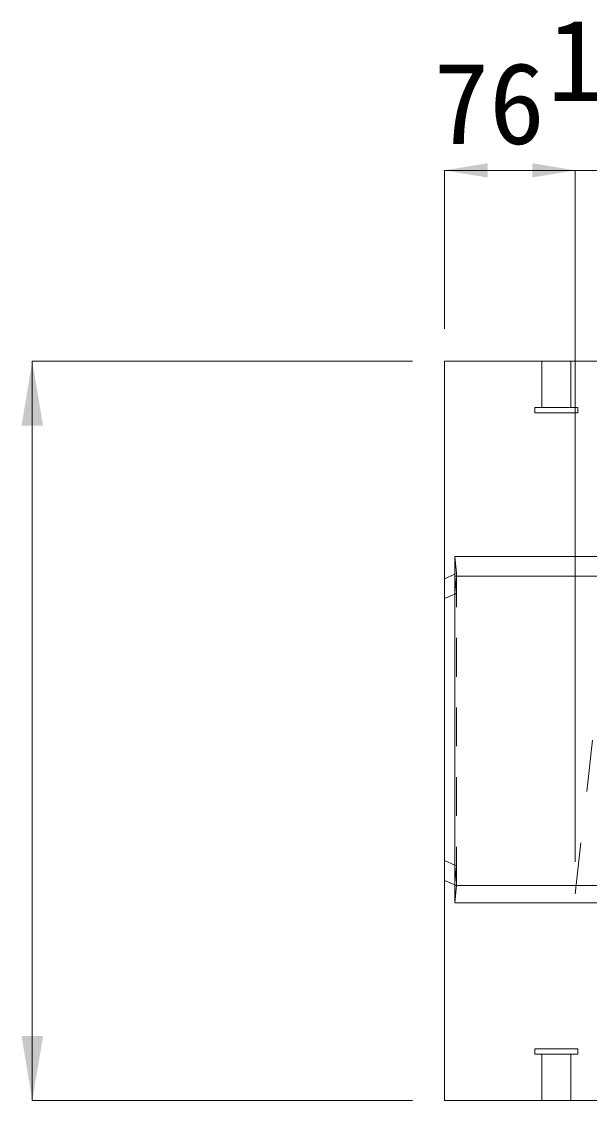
# Model space of a CAD drawing. Units: millimetres at full size. Extents: x -36174 to -11409, y 24892 to 47415.
# Drawn here: x -33189 to -32859, y 36842 to 37469 of the extents above; entities that cross this region are included whole.
import ezdxf
from ezdxf.enums import TextEntityAlignment as Align

# ---------------------------------------------------------------- set-up
doc = ezdxf.new("R2010")
doc.units = ezdxf.units.MM
doc.header["$LTSCALE"] = 30
doc.linetypes.add('USER1', pattern=[1.35, 0.75, -0.6])
doc.linetypes.add('USER2', pattern=[2, 1, -1])
for name, color, linetype, lineweight in [('側溝・本体', 7, 'Continuous', 9), ('寸法線', 7, 'Continuous', 9), ('本体', 2, 'Continuous', 20), ('ｲﾝｻｰﾄ', 3, 'USER1', 9)]:
    doc.layers.add(name, color=color, linetype=linetype, lineweight=lineweight)
doc.styles.add('ＭＳ ゴシック', font='')
doc.styles.get('ＭＳ ゴシック').set_extended_font_data('MS Gothic')

# ---------------------------------------------------------------- blocks, each defined once
blk = doc.blocks.new('filled_arrow')
at = {"color": 0, "linetype": 'Continuous', "lineweight": -2}
blk.add_solid([(7.5, 1.25), (0, 0), (7.5, -1.25)], dxfattribs=at)

msp = doc.modelspace()

# ---------------------------------------------------------------- linework, layer by layer
at = {"layer": '側溝・本体'}
for p, q in [((-32937.08, 37158.36), (-31945.08, 37158.36)), ((-32943.08, 37145.37), (-32937.08, 37147.94)), ((-32937.08, 37146.86), (-31949.58, 37146.86)), ((-32943.08, 37133.87), (-32937.08, 37136.44)), ((-32943.08, 36981.36), (-32937.08, 36978.79)), ((-32943.08, 36969.86), (-32937.08, 36967.29)), ((-32937.08, 36966.86), (-32545.08, 36966.86)), ((-32937.08, 36956.86), (-31949.58, 36956.86))]:
    msp.add_line(p, q, dxfattribs=at)
at = {"layer": '側溝・本体', "lineweight": 5}
msp.add_line((-32937.08, 37158.36), (-32937.08, 36956.86), dxfattribs=at)
at = {"layer": '側溝・本体', "linetype": 'USER1', "lineweight": 5}
for p, q in [((-32937.08, 37158.36), (-32936.08, 37148.36)), ((-32937.08, 37147.94), (-32936.08, 37148.36)), ((-32937.08, 37146.86), (-32936.08, 37136.86)), ((-32936.08, 36966.86), (-32936.08, 37148.36)), ((-32937.08, 37136.44), (-32936.08, 37136.86)), ((-32937.08, 36978.79), (-32936.08, 36978.36)), ((-32937.08, 36968.36), (-32936.08, 36978.36)), ((-32937.08, 36967.29), (-32936.08, 36966.86)), ((-32937.08, 36956.86), (-32936.08, 36966.86))]:
    msp.add_line(p, q, dxfattribs=at)
at = {"layer": '側溝・本体', "linetype": 'USER2'}
msp.add_line((-32867.08, 36961.96), (-32852.08, 37096.05), dxfattribs=at)
at = {"layer": '寸法線'}
for p, q in [((-32943.08, 37382.89), (-32867.08, 37382.89)), ((-32943.08, 37290.61), (-32943.08, 37382.89)), ((-32917.08, 37382.89), (-32802.08, 37382.89)), ((-32867.08, 36980.71), (-32867.08, 37382.89)), ((-32867.08, 36980.71), (-32867.08, 37382.89)), ((-33182.94, 37271.86), (-33182.94, 36841.86)), ((-32961.83, 37271.86), (-33182.94, 37271.86)), ((-32961.83, 36841.86), (-33182.94, 36841.86))]:
    msp.add_line(p, q, dxfattribs=at)
at = {"layer": '本体'}
for p, q in [((-32943.08, 37271.86), (-31945.08, 37271.86)), ((-32943.08, 36841.86), (-32943.08, 37271.86)), ((-32943.08, 36841.86), (-31945.08, 36841.86))]:
    msp.add_line(p, q, dxfattribs=at)
at = {"layer": 'ｲﾝｻｰﾄ', "linetype": 'USER2'}
for p, q in [((-32886.58, 37271.86), (-32886.58, 37244.86)), ((-32869.58, 37271.86), (-32869.58, 37244.86)), ((-32890.58, 37244.86), (-32865.58, 37244.86)), ((-32890.58, 37244.86), (-32890.58, 37241.86)), ((-32890.58, 37241.86), (-32865.58, 37241.86)), ((-32865.58, 37244.86), (-32865.58, 37241.86)), ((-32890.58, 36868.86), (-32890.58, 36871.87)), ((-32890.58, 36871.87), (-32865.58, 36871.87)), ((-32865.58, 36868.86), (-32865.58, 36871.87)), ((-32890.58, 36868.86), (-32865.58, 36868.86)), ((-32886.58, 36841.86), (-32886.58, 36868.86)), ((-32869.58, 36841.86), (-32869.58, 36868.86))]:
    msp.add_line(p, q, dxfattribs=at)
at = {"layer": 'ｲﾝｻｰﾄ'}
for p, q in [((-32886.58, 37271.86), (-32869.58, 37271.86)), ((-32886.58, 36841.86), (-32869.58, 36841.86))]:
    msp.add_line(p, q, dxfattribs=at)

# ---------------------------------------------------------------- block references
at = {"layer": '寸法線', "xscale": 3.33, "yscale": 3.33}
msp.add_blockref('filled_arrow', (-32943.08, 37382.89), dxfattribs=at)
at = {"layer": '寸法線'}
for p, xscale, yscale, rotation in [((-32867.08, 37382.89), 3.33, 3.33, 180), ((-33182.94, 37271.86), 5, 5, 270), ((-33182.94, 36841.86), 5, 5, 90)]:
    msp.add_blockref('filled_arrow', p, dxfattribs=dict(at, xscale=xscale, yscale=yscale, rotation=rotation))

# ---------------------------------------------------------------- texts
at = {"layer": '寸法線', "style": 'ＭＳ ゴシック'}
for s, p in [('15', (-32850.9, 37447.06)), ('76', (-32917.12, 37421.96))]:
    msp.add_text(s, height=47.47, dxfattribs=at).set_placement(p, align=Align.MIDDLE_CENTER)

doc.saveas('drawing.dxf')
